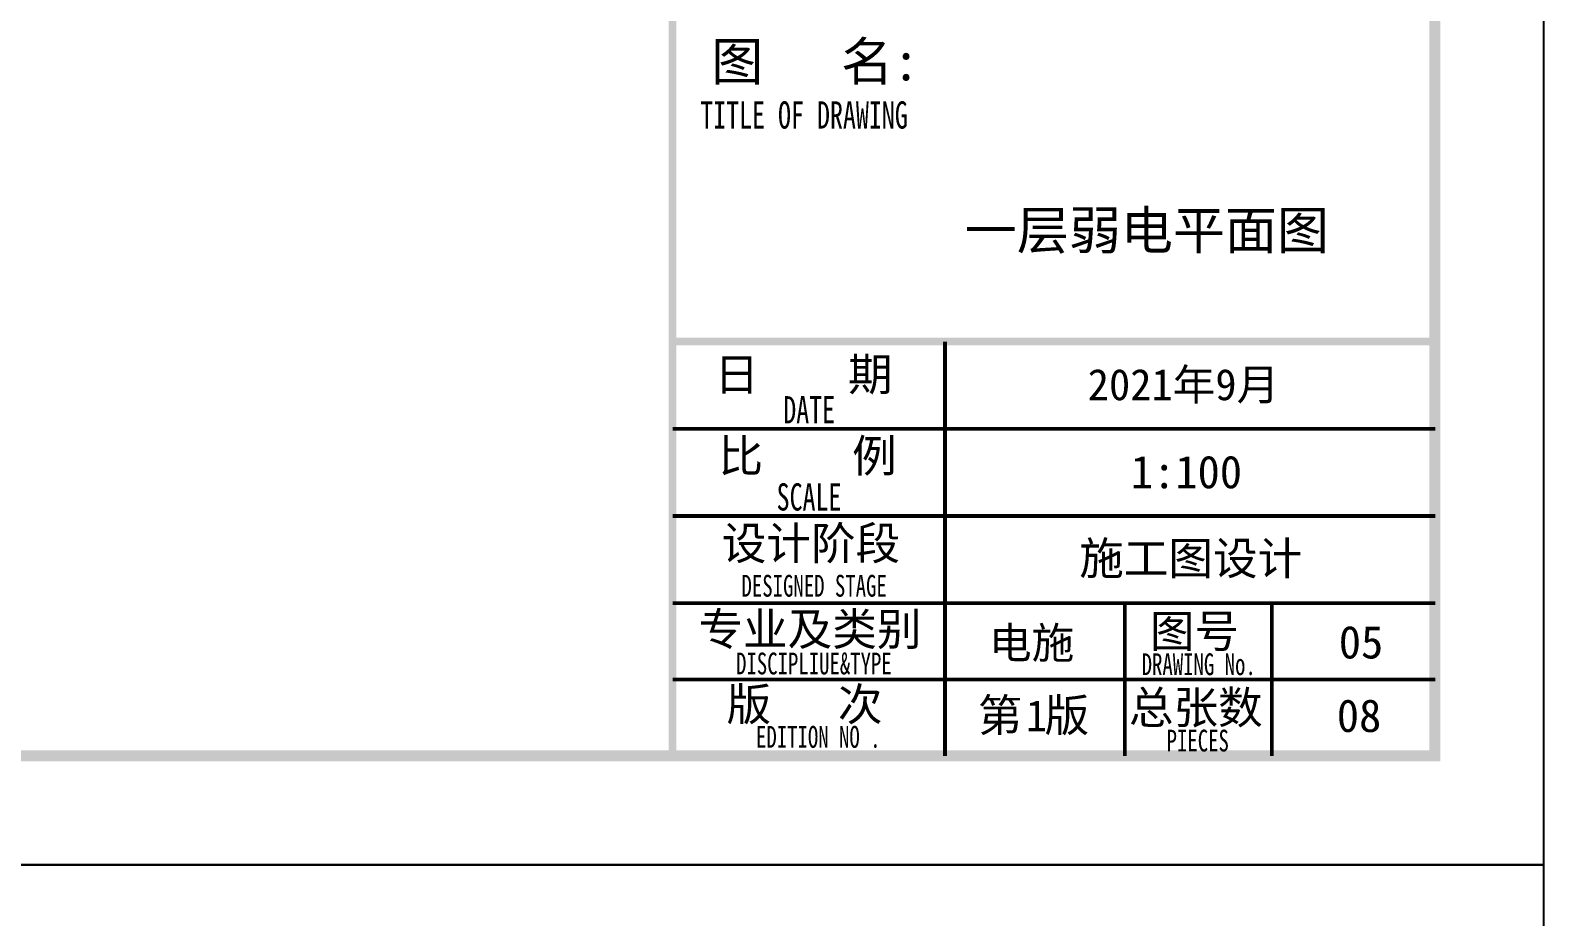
# Model space of a CAD drawing. Extents: x -24105 to 1725648, y 165513 to 982828.
# Drawn here: x 195744 to 209633, y 343238 to 351368 of the extents above; entities that cross this region are included whole.
import ezdxf

# ---------------------------------------------------------------- set-up
doc = ezdxf.new("R2010")
doc.units = 0
doc.header["$LTSCALE"] = 1000
doc.header["$MEASUREMENT"] = 0
for name, color, linetype in [('C-Sheet-图框', 101, 'Continuous'), ('图框', 140, 'Continuous'), ('图签文字', 147, 'Continuous')]:
    doc.layers.add(name, color=color, linetype=linetype)
doc.layers.add('图签', color=147, linetype='Continuous', lineweight=18)
doc.styles.add('宋体', font='', dxfattribs={"height": 50})
doc.styles.add('建筑图签-1', font='simhei.ttf', dxfattribs={"width": 0.7})
doc.styles.get('宋体').set_extended_font_data('SimSun')

# ---------------------------------------------------------------- blocks, each defined once
blk = doc.blocks.new('tq123')
at = {"layer": '图框'}
for points, const_width in [([(-6995, 0), (-6995, 57400)], 70), ([(-6995, 3800), (5, 3800)], 70), ([(-4495, 1400), (-4495, 3800)], 35), ([(-6995, 3000), (5, 3000)], 35), ([(-6995, 2200), (5, 2200)], 35), ([(-6995, 1400), (5, 1400)], 35), ([(-6995, 1400), (-495, 1400)], 35), ([(-4495, 0), (-4495, 1400)], 35), ([(-2845, 0), (-2845, 1400)], 35), ([(-2845, 0), (-2845, 1400)], 35), ([(-2845, 0), (-2845, 1400)], 35), ([(-1495, 0), (-1495, 1400)], 35), ([(-6995, 700), (-2845, 700)], 35), ([(-2845, 700), (5, 700)], 35)]:
    blk.add_lwpolyline(points, dxfattribs=dict(at, const_width=const_width))
at = {"layer": '图框', "style": '建筑图签-1', "width": 0.7}
for s, height, p in [('TITLE OF DRAWING', 250, (-6741, 5753)), ('DATE', 250, (-5979, 3049)), ('SCALE', 250, (-6040, 2250)), ('DESIGNED STAGE', 200, (-6362, 1460)), ('DISCIPLIUE&TYPE', 200, (-6412, 747)), ('DRAWING No.', 200, (-2690, 740)), ('EDITION NO .', 200, (-6229, 74)), ('PIECES', 200, (-2461, 40))]:
    blk.add_text(s, height=height, dxfattribs=at).set_placement(p)
at = {"layer": '图签', "color": 2, "style": '宋体'}
for s, height, p in [('2021年9月', 286.7, (-3185, 3262)), ('1:100', 300, (-2789, 2454)), ('施工图设计', 300, (-3263, 1662)), ('电施', 286.7, (-4091, 893)), ('1', 287, (-3752, 225)), ('08', 300, (-899, 219))]:
    blk.add_text(s, height=height, dxfattribs=at).set_placement(p)
at = {"layer": '图签文字', "color": 7, "style": '建筑图签-1'}
for s, height, p in [('图   名:', 350, (-6640, 6195)), ('日    期', 300, (-6611, 3349)), ('比    例', 300, (-6573, 2602)), ('设计阶段', 300, (-6543, 1800)), ('专业及类别', 300, (-6757, 1013)), ('图号', 300, (-2614, 994)), ('版   次 ', 300, (-6499, 323)), ('第 版', 300, (-4194, 223)), ('总张数', 300, (-2807, 294))]:
    blk.add_text(s, height=height, dxfattribs=at).set_placement(p)

msp = doc.modelspace()

# ---------------------------------------------------------------- linework, layer by layer
at = {"layer": '图框'}
for points in [[(125533, 343713), (209633, 343713), (209633, 403113), (125533, 403113)], [(125533, 284313), (209633, 284313), (209633, 343713), (125533, 343713)]]:
    msp.add_lwpolyline(points, close=True, dxfattribs=at)
at = {"layer": '图框', "const_width": 100}
msp.add_lwpolyline([(128033, 344713), (208633, 344713), (208633, 402113), (128033, 402113)], close=True, dxfattribs=at)

# ---------------------------------------------------------------- block references
msp.add_blockref('tq123', (208633, 344713))

# ---------------------------------------------------------------- texts
at = {"layer": 'C-Sheet-图框', "color": 1, "style": '宋体'}
for s, height, p in [('一层弱电平面图', 350, (204320, 349359)), ('05', 300, (207752, 345606))]:
    msp.add_text(s, height=height, dxfattribs=at).set_placement(p)

doc.saveas('drawing.dxf')
